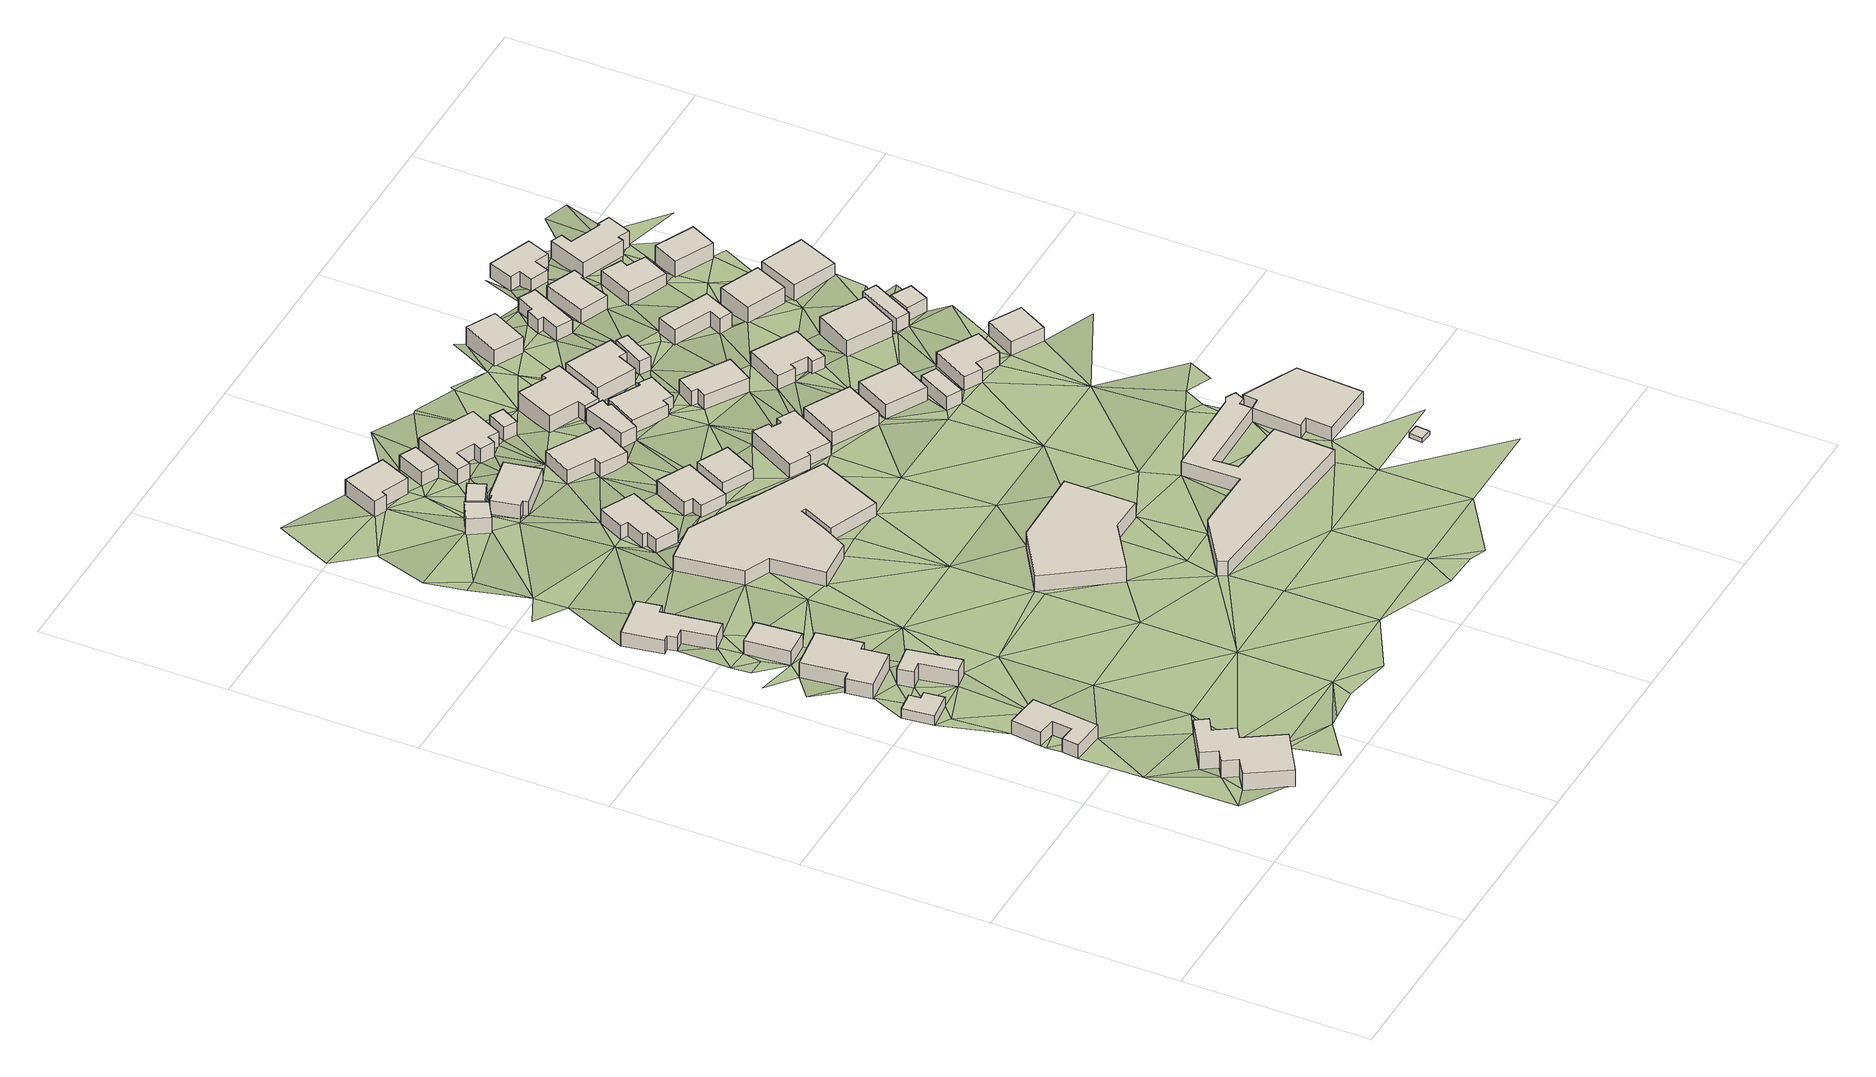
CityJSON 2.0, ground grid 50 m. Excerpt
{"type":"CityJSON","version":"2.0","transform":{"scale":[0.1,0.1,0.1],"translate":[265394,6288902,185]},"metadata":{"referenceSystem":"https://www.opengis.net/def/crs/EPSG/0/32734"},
"CityObjects":{
"building1":{"type":"Building","attributes":{"address":"3 Bishop Mark Street Mamre 7347 Cape Town","building":"house","building:levels":"1","building_height":4.1,"roof_height":195.61,"ground_height":191.51,"plus_code":"4FRWFFPF+HQM"},"geometry":[{"type":"Solid","lod":"1","boundaries":[[[[0,1,2,3]],[[1,4,5,2]],[[4,6,7,5]],[[6,8,9,7]],[[8,10,11,9]],[[10,12,13,11]],[[12,14,15,13]],[[14,16,17,15]],[[16,18,19,17]],[[18,20,21,19]],[[20,22,23,21]],[[22,0,3,23]],[[3,2,5,7,9,11,13,15,17,19,21,23]],[[22,20,18,16,14,12,10,8,6,4,1,0]]]]}]},
"building2":{"type":"Building","attributes":{"address":"1 Enon Street Mamre 7347 Cape Town","building":"house","building:levels":"1","building_height":4.1,"roof_height":194.57,"ground_height":190.47,"plus_code":"4FRWFFPF+PPQ"},"geometry":[{"type":"Solid","lod":"1","boundaries":[[[[24,25,26,27]],[[25,28,29,26]],[[28,30,31,29]],[[30,32,33,31]],[[32,34,35,33]],[[34,36,37,35]],[[36,38,39,37]],[[38,24,27,39]],[[27,26,29,31,33,35,37,39]],[[38,36,34,32,30,28,25,24]]]]}]},
"building3":{"type":"Building","attributes":{"address":"Mamre 7347 Cape Town","building":"cabin","building:levels":"1","building_height":2.8,"roof_height":193.29,"ground_height":190.49,"plus_code":"4FRWFFPF+VP3"},"geometry":[{"type":"Solid","lod":"1","boundaries":[[[[40,41,42,43]],[[41,44,45,42]],[[44,46,47,45]],[[46,48,49,47]],[[48,50,51,49]],[[50,40,43,51]],[[43,42,45,47,49,51]],[[50,48,46,44,41,40]]]]}]},
"building4":{"type":"Building","attributes":{"address":"69 Main Road Mamre 7347 Cape Town","building":"house","building:levels":"1","building_height":4.1,"roof_height":194.65,"ground_height":190.55,"plus_code":"4FRWFFPF+XP5"},"geometry":[{"type":"Solid","lod":"1","boundaries":[[[[52,53,54,55]],[[53,56,57,54]],[[56,58,59,57]],[[58,60,61,59]],[[60,62,63,61]],[[62,64,65,63]],[[64,66,67,65]],[[66,52,55,67]],[[55,54,57,59,61,63,65,67]],[[66,64,62,60,58,56,53,52]]]]}]},
"building5":{"type":"Building","attributes":{"address":"Mamre 7347 Cape Town","building":"house","building:levels":"1","building_height":4.1,"roof_height":195.3,"ground_height":191.2,"plus_code":"4FRWFFPF+VQ3"},"geometry":[{"type":"Solid","lod":"1","boundaries":[[[[68,69,70,71]],[[69,72,73,70]],[[72,74,75,73]],[[74,76,77,75]],[[76,78,79,77]],[[78,68,71,79]],[[71,70,73,75,77,79]],[[78,76,74,72,69,68]]]]}]},
"building6":{"type":"Building","attributes":{"address":"71 Main Road Mamre 7347 Cape Town","building":"house","building:levels":"1","building_height":4.1,"roof_height":194.28,"ground_height":190.18,"plus_code":"4FRWFFQF+2P5"},"geometry":[{"type":"Solid","lod":"1","boundaries":[[[[80,81,82,83]],[[81,84,85,82]],[[84,86,87,85]],[[86,80,83,87]],[[83,82,85,87]],[[86,84,81,80]]]]}]},
"building7":{"type":"Building","attributes":{"address":"73 Main Road Mamre 7347 Cape Town","building":"house","building:levels":"1","building_height":4.1,"roof_height":193.64,"ground_height":189.54,"plus_code":"4FRWFFQF+3PV"},"geometry":[{"type":"Solid","lod":"1","boundaries":[[[[88,89,90,91]],[[89,92,93,90]],[[92,94,95,93]],[[94,96,97,95]],[[96,98,99,97]],[[98,100,101,99]],[[100,102,103,101]],[[102,104,105,103]],[[104,106,107,105]],[[106,88,91,107]],[[91,90,93,95,97,99,101,103,105,107]],[[106,104,102,100,98,96,94,92,89,88]]]]}]},
"building8":{"type":"Building","attributes":{"address":"Lord Somerset Street Mamre 7347 Cape Town","building":"garage","building:levels":"1","building_height":4.1,"roof_height":191.54,"ground_height":187.44,"plus_code":"4FRWFFQF+8R7"},"geometry":[{"type":"Solid","lod":"1","boundaries":[[[[108,109,110,111]],[[109,112,113,110]],[[112,114,115,113]],[[114,108,111,115]],[[111,110,113,115]],[[114,112,109,108]]]]}]},
"building9":{"type":"Building","attributes":{"address":"44 Main Road Mamre 7347 Cape Town","building":"house","building:levels":"1","building_height":4.1,"roof_height":192.98,"ground_height":188.88,"plus_code":"4FRWFFQF+5VF"},"geometry":[{"type":"Solid","lod":"1","boundaries":[[[[116,117,118,119]],[[117,120,121,118]],[[120,122,123,121]],[[122,124,125,123]],[[124,126,127,125]],[[126,128,129,127]],[[128,130,131,129]],[[130,116,119,131]],[[119,118,121,123,125,127,129,131]],[[130,128,126,124,122,120,117,116]]]]}]},
"building10":{"type":"Building","attributes":{"address":"Main Road Mamre 7347 Cape Town","building":"retail","building:levels":"1","building_height":4.1,"roof_height":194.63,"ground_height":190.53,"plus_code":"4FRWFFQF+3W7"},"geometry":[{"type":"Solid","lod":"1","boundaries":[[[[132,133,134,135]],[[133,136,137,134]],[[136,138,139,137]],[[138,140,141,139]],[[140,142,143,141]],[[142,144,145,143]],[[144,146,147,145]],[[146,148,149,147]],[[148,150,151,149]],[[150,152,153,151]],[[152,154,155,153]],[[154,132,135,155]],[[135,134,137,139,141,143,145,147,149,151,153,155]],[[154,152,150,148,146,144,142,140,138,136,133,132]]]]}]},
"building11":{"type":"Building","attributes":{"address":"Main Road Mamre 7347 Cape Town","building":"retail","building:levels":"1","building_height":4.1,"roof_height":196.7,"ground_height":192.6,"plus_code":"4FRWFFPG+R27"},"geometry":[{"type":"Solid","lod":"1","boundaries":[[[[156,157,158,159]],[[157,160,161,158]],[[160,162,163,161]],[[162,164,165,163]],[[164,166,167,165]],[[166,156,159,167]],[[159,158,161,163,165,167]],[[166,164,162,160,157,156]]]]}]},
"building12":{"type":"Building","attributes":{"address":"Lord Somerset Street Mamre 7347 Cape Town","building":"yes","building:levels":"1","building_height":4.1,"roof_height":190.64,"ground_height":186.54,"plus_code":"4FRWFFQF+8RH"},"geometry":[{"type":"Solid","lod":"1","boundaries":[[[[168,169,170,171]],[[169,172,173,170]],[[172,174,175,173]],[[174,168,171,175]],[[171,170,173,175]],[[174,172,169,168]]]]}]},
"building13":{"type":"Building","attributes":{"address":"2 Adam Street Mamre 7347 Cape Town","building":"house","building:levels":"1","building_height":4.1,"roof_height":190.64,"ground_height":186.54,"plus_code":"4FRWFFQF+CR4"},"geometry":[{"type":"Solid","lod":"1","boundaries":[[[[176,177,178,179]],[[177,180,181,178]],[[180,182,183,181]],[[182,184,185,183]],[[184,186,187,185]],[[186,176,179,187]],[[179,178,181,183,185,187]],[[186,184,182,180,177,176]]]]}]},
"building14":{"type":"Building","attributes":{"address":"1 Lord Somerset Street Mamre 7347 Cape Town","building":"house","building:levels":"1","building_height":4.1,"roof_height":191.54,"ground_height":187.44,"plus_code":"4FRWFFQF+7VV"},"geometry":[{"type":"Solid","lod":"1","boundaries":[[[[188,189,190,191]],[[189,192,193,190]],[[192,194,195,193]],[[194,196,197,195]],[[196,198,199,197]],[[198,200,201,199]],[[200,202,203,201]],[[202,188,191,203]],[[191,190,193,195,197,199,201,203]],[[202,200,198,196,194,192,189,188]]]]}]},
"building15":{"type":"Building","attributes":{"address":"2 Lord Somerset Street Mamre 7347 Cape Town","building":"house","building:levels":"1","building_height":4.1,"roof_height":193.53,"ground_height":189.43,"plus_code":"4FRWFFQF+5W9"},"geometry":[{"type":"Solid","lod":"1","boundaries":[[[[204,205,206,207]],[[205,208,209,206]],[[208,210,211,209]],[[210,212,213,211]],[[212,214,215,213]],[[214,204,207,215]],[[207,206,209,211,213,215]],[[214,212,210,208,205,204]]]]}]},
"building16":{"type":"Building","attributes":{"building":"garage","building:levels":"1","building_height":4.1,"roof_height":190.64,"ground_height":186.54,"plus_code":"4FRWFFQF+9VM"},"geometry":[{"type":"Solid","lod":"1","boundaries":[[[[216,217,218,219]],[[217,220,221,218]],[[220,222,223,221]],[[222,216,219,223]],[[219,218,221,223]],[[222,220,217,216]]]]}]},
"building17":{"type":"Building","attributes":{"address":"4 Lord Somerset Street Mamre 7347 Cape Town","building":"house","building:levels":"1","building_height":4.1,"roof_height":193.53,"ground_height":189.43,"plus_code":"4FRWFFQF+4XW"},"geometry":[{"type":"Solid","lod":"1","boundaries":[[[[224,225,226,227]],[[225,228,229,226]],[[228,230,231,229]],[[230,224,227,231]],[[227,226,229,231]],[[230,228,225,224]]]]}]},
"building18":{"type":"Building","attributes":{"address":"3 Lord Somerset Street Mamre 7347 Cape Town","building":"house","building:levels":"1","building_height":4.1,"roof_height":192.19,"ground_height":188.09,"plus_code":"4FRWFFQF+7X2"},"geometry":[{"type":"Solid","lod":"1","boundaries":[[[[232,233,234,235]],[[233,236,237,234]],[[236,238,239,237]],[[238,240,241,239]],[[240,242,243,241]],[[242,232,235,243]],[[235,234,237,239,241,243]],[[242,240,238,236,233,232]]]]}]},
"building19":{"type":"Building","attributes":{"address":"4 Adam Street Mamre 7347 Cape Town","building":"house","building:levels":"1","building_height":4.1,"roof_height":190.98,"ground_height":186.88,"plus_code":"4FRWFFQF+9W7"},"geometry":[{"type":"Solid","lod":"1","boundaries":[[[[244,245,246,247]],[[245,248,249,246]],[[248,250,251,249]],[[250,252,253,251]],[[252,254,255,253]],[[254,256,257,255]],[[256,258,259,257]],[[258,260,261,259]],[[260,262,263,261]],[[262,244,247,263]],[[247,246,249,251,253,255,257,259,261,263]],[[262,260,258,256,254,252,250,248,245,244]]]]}]},
"building20":{"type":"Building","attributes":{"address":"Main Road Mamre 7347 Cape Town","building":"retail","building:levels":"1","building_height":4.1,"roof_height":197.22,"ground_height":193.12,"plus_code":"4FRWFFPG+P6J"},"geometry":[{"type":"Solid","lod":"1","boundaries":[[[[264,265,266,267]],[[265,268,269,266]],[[268,270,271,269]],[[270,272,273,271]],[[272,274,275,273]],[[274,276,277,275]],[[276,278,279,277]],[[278,280,281,279]],[[280,282,283,281]],[[282,284,285,283]],[[284,286,287,285]],[[286,288,289,287]],[[288,290,291,289]],[[290,292,293,291]],[[292,264,267,293]],[[267,266,269,271,273,275,277,279,281,283,285,287,289,291,293]],[[292,290,288,286,284,282,280,278,276,274,272,270,268,265,264]]]]}]},
"building21":{"type":"Building","attributes":{"address":"6 Lord Somerset Street Mamre 7347 Cape Town","building":"house","building:levels":"1","building_height":4.1,"roof_height":194.93,"ground_height":190.83,"plus_code":"4FRWFFQG+425"},"geometry":[{"type":"Solid","lod":"1","boundaries":[[[[294,295,296,297]],[[295,298,299,296]],[[298,300,301,299]],[[300,302,303,301]],[[302,304,305,303]],[[304,306,307,305]],[[306,308,309,307]],[[308,310,311,309]],[[310,312,313,311]],[[312,294,297,313]],[[297,296,299,301,303,305,307,309,311,313]],[[312,310,308,306,304,302,300,298,295,294]]]]}]},
"building22":{"type":"Building","attributes":{"address":"Adam Street Mamre 7347 Cape Town","building":"yes","building:levels":"1","building_height":4.1,"roof_height":190.98,"ground_height":186.88,"plus_code":"4FRWFFQF+8XV"},"geometry":[{"type":"Solid","lod":"1","boundaries":[[[[314,315,316,317]],[[315,318,319,316]],[[318,320,321,319]],[[320,314,317,321]],[[317,316,319,321]],[[320,318,315,314]]]]}]},
"building23":{"type":"Building","attributes":{"address":"Lord Somerset Street Mamre 7347 Cape Town","building":"yes","building:levels":"1","building_height":4.1,"roof_height":192.47,"ground_height":188.37,"plus_code":"4FRWFFQG+722"},"geometry":[{"type":"Solid","lod":"1","boundaries":[[[[322,323,324,325]],[[323,326,327,324]],[[326,328,329,327]],[[328,330,331,329]],[[330,332,333,331]],[[332,322,325,333]],[[325,324,327,329,331,333]],[[332,330,328,326,323,322]]]]}]},
"building24":{"type":"Building","attributes":{"address":"6 Adam Street Mamre 7347 Cape Town","building":"house","building:levels":"1","building_height":4.1,"roof_height":192.47,"ground_height":188.37,"plus_code":"4FRWFFQG+827"},"geometry":[{"type":"Solid","lod":"1","boundaries":[[[[334,335,336,337]],[[335,338,339,336]],[[338,340,341,339]],[[340,342,343,341]],[[342,344,345,343]],[[344,346,347,345]],[[346,348,349,347]],[[348,350,351,349]],[[350,352,353,351]],[[352,334,337,353]],[[337,336,339,341,343,345,347,349,351,353]],[[352,350,348,346,344,342,340,338,335,334]]]]}]},
"building25":{"type":"Building","attributes":{"address":"5 Lord Somerset Street Mamre 7347 Cape Town","building":"house","building:levels":"1","building_height":4.1,"roof_height":192.47,"ground_height":188.37,"plus_code":"4FRWFFQG+62X"},"geometry":[{"type":"Solid","lod":"1","boundaries":[[[[354,355,356,357]],[[355,358,359,356]],[[358,360,361,359]],[[360,362,363,361]],[[362,364,365,363]],[[364,366,367,365]],[[366,368,369,367]],[[368,354,357,369]],[[357,356,359,361,363,365,367,369]],[[368,366,364,362,360,358,355,354]]]]}]},
"building26":{"type":"Building","attributes":{"address":"8 Lord Somerset Street Mamre 7347 Cape Town","building":"house","building:levels":"1","building_height":4.1,"roof_height":194.67,"ground_height":190.57,"plus_code":"4FRWFFQG+34J"},"geometry":[{"type":"Solid","lod":"1","boundaries":[[[[370,371,372,373]],[[371,374,375,372]],[[374,376,377,375]],[[376,370,373,377]],[[373,372,375,377]],[[376,374,371,370]]]]}]},
"building27":{"type":"Building","attributes":{"address":"7 Lord Somerset Street Mamre 7347 Cape Town","building":"house","building:levels":"1","building_height":4.1,"roof_height":193.81,"ground_height":189.71,"plus_code":"4FRWFFQG+642"},"geometry":[{"type":"Solid","lod":"1","boundaries":[[[[378,379,380,381]],[[379,382,383,380]],[[382,384,385,383]],[[384,386,387,385]],[[386,388,389,387]],[[388,378,381,389]],[[381,380,383,385,387,389]],[[388,386,384,382,379,378]]]]}]},
"building28":{"type":"Building","attributes":{"building":"roof","building:levels":"1","building:use":"retail","building_height":4.1,"roof_height":197.4,"ground_height":193.3,"bottom_roof_height":196.1,"plus_code":"4FRWFFPG+J86"},"geometry":[{"type":"Solid","lod":"1","boundaries":[[[[390,391,392,393]],[[391,394,395,392]],[[394,396,397,395]],[[396,390,393,397]],[[393,392,395,397]],[[396,394,391,390]]]]}]},
"building29":{"type":"Building","attributes":{"address":"8 Adam Street Mamre 7347 Cape Town","building":"house","building:levels":"1","building_height":4.1,"roof_height":192.47,"ground_height":188.37,"plus_code":"4FRWFFQG+73W"},"geometry":[{"type":"Solid","lod":"1","boundaries":[[[[398,399,400,401]],[[399,402,403,400]],[[402,404,405,403]],[[404,406,407,405]],[[406,408,409,407]],[[408,398,401,409]],[[401,400,403,405,407,409]],[[408,406,404,402,399,398]]]]}]},
"building30":{"type":"Building","attributes":{"address":"10 Lord Somerset Street Mamre 7347 Cape Town","building":"house","building:levels":"1","building_height":4.1,"roof_height":194.67,"ground_height":190.57,"plus_code":"4FRWFFQG+353"},"geometry":[{"type":"Solid","lod":"1","boundaries":[[[[410,411,412,413]],[[411,414,415,412]],[[414,416,417,415]],[[416,410,413,417]],[[413,412,415,417]],[[416,414,411,410]]]]}]},
"building31":{"type":"Building","attributes":{"building":"garage","building:levels":"1","building_height":4.1,"roof_height":195.35,"ground_height":191.25,"plus_code":"4FRWFFQG+258"},"geometry":[{"type":"Solid","lod":"1","boundaries":[[[[418,419,420,421]],[[419,422,423,420]],[[422,424,425,423]],[[424,418,421,425]],[[421,420,423,425]],[[424,422,419,418]]]]}]},
"building32":{"type":"Building","attributes":{"building":"garage","building:levels":"1","building_height":4.1,"roof_height":192.27,"ground_height":188.17,"plus_code":"4FRWFFQG+74M"},"geometry":[{"type":"Solid","lod":"1","boundaries":[[[[426,427,428,429]],[[427,430,431,428]],[[430,432,433,431]],[[432,426,429,433]],[[429,428,431,433]],[[432,430,427,426]]]]}]},
"building33":{"type":"Building","attributes":{"address":"OK MiniMark Mamre 32 Main Road Mamre 7347 Cape Town","building":"retail","building:levels":"1","operator":"OK","building_height":4.1,"roof_height":197.22,"ground_height":193.12,"plus_code":"4FRWFFPG+P8J"},"geometry":[{"type":"Solid","lod":"1","boundaries":[[[[434,435,436,437]],[[435,438,439,436]],[[438,440,273,439]],[[440,441,442,273]],[[441,443,444,442]],[[443,445,446,444]],[[445,447,448,446]],[[447,434,437,448]],[[437,436,439,273,442,444,446,448]],[[447,445,443,441,440,438,435,434]]]]}]},
"building34":{"type":"Building","attributes":{"address":"1 Adam Street Mamre 7347 Cape Town","building":"house","building:levels":"1","building_height":4.1,"roof_height":191.21,"ground_height":187.11,"plus_code":"4FRWFFQG+C35"},"geometry":[{"type":"Solid","lod":"1","boundaries":[[[[449,450,451,452]],[[450,453,454,451]],[[453,455,456,454]],[[455,449,452,456]],[[452,451,454,456]],[[455,453,450,449]]]]}]},
"building35":{"type":"Building","attributes":{"address":"9 Lord Somerset Street Mamre 7347 Cape Town","building":"house","building:levels":"1","building_height":4.1,"roof_height":193.56,"ground_height":189.46,"plus_code":"4FRWFFQG+553"},"geometry":[{"type":"Solid","lod":"1","boundaries":[[[[457,458,459,460]],[[458,461,462,459]],[[461,463,464,462]],[[463,465,466,464]],[[465,467,468,466]],[[467,469,470,468]],[[469,471,472,470]],[[471,457,460,472]],[[460,459,462,464,466,468,470,472]],[[471,469,467,465,463,461,458,457]]]]}]},
"building36":{"type":"Building","attributes":{"address":"12 Lord Somerset Street Mamre 7347 Cape Town","building":"house","building:levels":"1","building_height":4.1,"roof_height":195.17,"ground_height":191.07,"plus_code":"4FRWFFQG+269"},"geometry":[{"type":"Solid","lod":"1","boundaries":[[[[473,474,475,476]],[[474,477,478,475]],[[477,479,480,478]],[[479,481,482,480]],[[481,483,484,482]],[[483,473,476,484]],[[476,475,478,480,482,484]],[[483,481,479,477,474,473]]]]}]},
"building37":{"type":"Building","attributes":{"address":"Adam Street Mamre 7347 Cape Town","building":"house","building:levels":"1","building_height":4.1,"roof_height":191.01,"ground_height":186.91,"plus_code":"4FRWFFQG+94H"},"geometry":[{"type":"Solid","lod":"1","boundaries":[[[[485,486,487,488]],[[486,489,490,487]],[[489,491,492,490]],[[491,493,494,492]],[[493,495,496,494]],[[495,497,498,496]],[[497,499,500,498]],[[499,485,488,500]],[[488,487,490,492,494,496,498,500]],[[499,497,495,493,491,489,486,485]]]]}]},
"building38":{"type":"Building","attributes":{"address":"10 Adam Street Mamre 7347 Cape Town","building":"house","building:levels":"1","building_height":4.1,"roof_height":192.27,"ground_height":188.17,"plus_code":"4FRWFFQG+762"},"geometry":[{"type":"Solid","lod":"1","boundaries":[[[[501,502,503,504]],[[502,505,506,503]],[[505,507,508,506]],[[507,509,510,508]],[[509,511,512,510]],[[511,501,504,512]],[[504,503,506,508,510,512]],[[511,509,507,505,502,501]]]]}]},
"building39":{"type":"Building","attributes":{"address":"11 Lord Somerset Street Mamre 7347 Cape Town","building":"house","building:levels":"1","building_height":4.1,"roof_height":194.35,"ground_height":190.25,"plus_code":"4FRWFFQG+46H"},"geometry":[{"type":"Solid","lod":"1","boundaries":[[[[513,514,515,516]],[[514,517,518,515]],[[517,519,520,518]],[[519,513,516,520]],[[516,515,518,520]],[[519,517,514,513]]]]}]},
"building40":{"type":"Building","attributes":{"address":"14 Lord Somerset Street Mamre 7347 Cape Town","building":"house","building:levels":"1","building_height":4.1,"roof_height":195.17,"ground_height":191.07,"plus_code":"4FRWFFPG+X8R"},"geometry":[{"type":"Solid","lod":"1","boundaries":[[[[521,522,523,524]],[[522,525,526,523]],[[525,527,528,526]],[[527,521,524,528]],[[524,523,526,528]],[[527,525,522,521]]]]}]},
"building41":{"type":"Building","attributes":{"address":"3 Adam Street Mamre 7347 Cape Town","building":"house","building:levels":"1","building_height":4.1,"roof_height":191.01,"ground_height":186.91,"plus_code":"4FRWFFQG+954"},"geometry":[{"type":"Solid","lod":"1","boundaries":[[[[529,530,531,532]],[[530,533,534,531]],[[533,535,536,534]],[[535,537,538,536]],[[537,539,540,538]],[[539,529,532,540]],[[532,531,534,536,538,540]],[[539,537,535,533,530,529]]]]}]},
"building42":{"type":"Building","attributes":{"building":"garage","building:levels":"1","building_height":4.1,"roof_height":194.35,"ground_height":190.25,"plus_code":"4FRWFFQG+474"},"geometry":[{"type":"Solid","lod":"1","boundaries":[[[[541,542,543,544]],[[542,545,546,543]],[[545,547,548,546]],[[547,541,544,548]],[[544,543,546,548]],[[547,545,542,541]]]]}]},
"building43":{"type":"Building","attributes":{"address":"12 Adam Street Mamre 7347 Cape Town","building":"house","building:levels":"1","building_height":4.1,"roof_height":193.21,"ground_height":189.11,"plus_code":"4FRWFFQG+67C"},"geometry":[{"type":"Solid","lod":"1","boundaries":[[[[549,550,551,552]],[[550,553,554,551]],[[553,555,556,554]],[[555,549,552,556]],[[552,551,554,556]],[[555,553,550,549]]]]}]},
"building44":{"type":"Building","attributes":{"building":"garage","building:levels":"1","building_height":4.1,"roof_height":194.35,"ground_height":190.25,"plus_code":"4FRWFFQG+38R"},"geometry":[{"type":"Solid","lod":"1","boundaries":[[[[557,558,559,560]],[[558,561,562,559]],[[561,563,564,562]],[[563,557,560,564]],[[560,559,562,564]],[[563,561,558,557]]]]}]},
"building45":{"type":"Building","attributes":{"address":"5 Adam Street Mamre 7347 Cape Town","building":"house","building:levels":"1","building_height":4.1,"roof_height":190.7,"ground_height":186.6,"plus_code":"4FRWFFQG+86H"},"geometry":[{"type":"Solid","lod":"1","boundaries":[[[[565,566,567,568]],[[566,569,570,567]],[[569,571,572,570]],[[571,573,574,572]],[[573,575,576,574]],[[575,565,568,576]],[[568,567,570,572,574,576]],[[575,573,571,569,566,565]]]]}]},
"building46":{"type":"Building","attributes":{"address":"5 Jonas Street Mamre 7347 Cape Town","building":"house","building:levels":"1","building_height":4.1,"roof_height":189.78,"ground_height":185.68,"plus_code":"4FRWFFQG+C67"},"geometry":[{"type":"Solid","lod":"1","boundaries":[[[[577,578,579,580]],[[578,581,582,579]],[[581,583,584,582]],[[583,585,586,584]],[[585,587,588,586]],[[587,589,590,588]],[[589,591,592,590]],[[591,577,580,592]],[[580,579,582,584,586,588,590,592]],[[591,589,587,585,583,581,578,577]]]]}]},
"building47":{"type":"Building","attributes":{"address":"14 Adam Street Mamre 7347 Cape Town","building":"house","building:levels":"1","building_height":4.1,"roof_height":193.21,"ground_height":189.11,"plus_code":"4FRWFFQG+683"},"geometry":[{"type":"Solid","lod":"1","boundaries":[[[[593,594,595,596]],[[594,597,598,595]],[[597,599,600,598]],[[599,593,596,600]],[[596,595,598,600]],[[599,597,594,593]]]]}]},
"building48":{"type":"Building","attributes":{"address":"7 Adam Street Mamre 7347 Cape Town","building":"house","building:levels":"1","building_height":4.1,"roof_height":191.89,"ground_height":187.79,"plus_code":"4FRWFFQG+875"},"geometry":[{"type":"Solid","lod":"1","boundaries":[[[[601,602,603,604]],[[602,605,606,603]],[[605,607,608,606]],[[607,601,604,608]],[[604,603,606,608]],[[607,605,602,601]]]]}]},
"building49":{"type":"Building","attributes":{"address":"6 Jonas Street Mamre 7347 Cape Town","building":"yes","building:levels":"1","building_height":4.1,"roof_height":190.7,"ground_height":186.6,"plus_code":"4FRWFFQG+97M"},"geometry":[{"type":"Solid","lod":"1","boundaries":[[[[609,610,611,612]],[[610,613,614,611]],[[613,615,616,614]],[[615,617,618,616]],[[617,619,620,618]],[[619,621,622,620]],[[621,623,624,622]],[[623,625,626,624]],[[625,627,628,626]],[[627,609,612,628]],[[612,611,614,616,618,620,622,624,626,628]],[[627,625,623,621,619,617,615,613,610,609]]]]}]},
"terrain1":{"type":"TINRelief","geometry":[{"type":"CompositeSurface","lod":"1","boundaries":[[[629,630,631]],[[632,629,631]],[[629,632,633]],[[634,632,631]],[[632,14,633]],[[635,14,632]],[[36,34,633]],[[636,633,14]],[[32,30,637]],[[637,28,25]],[[28,637,30]],[[633,636,36]],[[638,40,24]],[[639,640,641]],[[40,638,41]],[[641,640,642]],[[24,38,638]],[[642,643,644]],[[645,50,48]],[[636,646,36]],[[44,48,46]],[[639,647,648]],[[643,642,646]],[[639,648,640]],[[636,643,646]],[[649,650,651]],[[78,41,638]],[[638,38,78]],[[48,652,645]],[[44,653,48]],[[650,62,651]],[[36,654,38]],[[44,41,78]],[[652,48,653]],[[654,36,646]],[[78,653,44]],[[62,80,655]],[[640,656,642]],[[645,652,657]],[[658,78,38]],[[659,660,661]],[[653,78,662]],[[80,661,660]],[[648,656,640]],[[659,661,86]],[[659,663,102]],[[664,646,642]],[[86,661,80]],[[659,86,663]],[[657,652,665]],[[62,60,80]],[[658,38,666]],[[666,38,654]],[[667,656,648]],[[104,102,663]],[[668,657,669]],[[657,665,669]],[[86,670,663]],[[60,81,80]],[[646,664,654]],[[656,664,642]],[[667,671,656]],[[86,84,670]],[[658,672,665]],[[669,665,672]],[[666,672,658]],[[673,96,94]],[[672,60,669]],[[670,92,89]],[[674,81,60]],[[654,675,666]],[[676,677,673]],[[678,656,671]],[[84,81,674]],[[84,136,670]],[[664,675,654]],[[60,672,674]],[[92,670,136]],[[676,679,680]],[[94,92,133]],[[681,680,679]],[[672,666,160]],[[136,84,674]],[[682,673,94]],[[664,656,683]],[[683,656,678]],[[682,676,673]],[[675,684,666]],[[133,92,136]],[[674,672,685]],[[160,666,684]],[[686,679,676]],[[681,679,687]],[[94,133,682]],[[136,674,138]],[[674,685,138]],[[685,672,688]],[[689,681,687]],[[675,664,290]],[[688,672,160]],[[690,691,689]],[[683,692,664]],[[693,676,682]],[[675,694,684]],[[686,687,679]],[[676,693,686]],[[691,690,695]],[[128,682,133]],[[692,292,664]],[[694,160,684]],[[133,132,128]],[[290,664,292]],[[688,696,685]],[[290,694,675]],[[128,124,682]],[[687,697,689]],[[124,128,126]],[[682,124,120]],[[690,689,697]],[[128,132,130]],[[124,122,120]],[[688,160,698]],[[682,120,117]],[[688,699,696]],[[682,117,693]],[[690,180,695]],[[112,697,687]],[[696,700,701]],[[702,686,693]],[[130,132,703]],[[699,700,696]],[[694,290,704]],[[692,683,705]],[[693,200,702]],[[693,117,188]],[[200,693,188]],[[706,112,702]],[[702,200,198]],[[168,112,706]],[[702,198,706]],[[188,202,200]],[[701,700,707]],[[198,196,706]],[[708,697,112]],[[208,130,703]],[[688,709,699]],[[112,168,708]],[[710,694,704]],[[706,196,194]],[[711,705,683]],[[130,208,712]],[[713,697,714]],[[132,715,703]],[[707,716,701]],[[699,709,700]],[[717,706,194]],[[714,697,708]],[[174,708,168]],[[718,688,698]],[[117,233,188]],[[719,292,692]],[[703,210,208]],[[704,290,288]],[[688,718,709]],[[714,708,216]],[[205,712,208]],[[174,252,708]],[[117,712,238]],[[194,720,717]],[[715,132,721]],[[217,216,708]],[[719,692,705]],[[174,717,254]],[[233,722,188]],[[217,708,252]],[[704,723,710]],[[117,238,233]],[[714,216,222]],[[252,174,254]],[[705,711,724]],[[222,177,714]],[[723,704,288]],[[238,712,205]],[[254,717,720]],[[715,725,204]],[[715,726,725]],[[698,727,718]],[[238,205,728]],[[724,729,705]],[[217,252,730]],[[205,204,728]],[[722,233,232]],[[731,254,720]],[[722,232,720]],[[233,238,236]],[[726,715,306]],[[732,254,731]],[[718,733,709]],[[725,225,204]],[[730,220,217]],[[306,715,721]],[[730,222,220]],[[222,734,177]],[[735,238,728]],[[735,728,204]],[[736,731,720]],[[709,733,721]],[[736,720,232]],[[731,737,732]],[[719,738,292]],[[222,730,734]],[[723,288,284]],[[729,739,705]],[[739,719,705]],[[721,308,306]],[[736,232,740]],[[741,742,288]],[[204,225,743]],[[306,304,726]],[[735,204,743]],[[736,740,744]],[[284,288,742]],[[745,727,723]],[[314,740,232]],[[721,733,312]],[[746,726,304]],[[721,312,308]],[[314,232,315]],[[718,727,747]],[[308,312,310]],[[735,322,242]],[[747,733,718]],[[242,748,232]],[[322,735,743]],[[315,232,748]],[[734,730,749]],[[746,750,225]],[[284,745,723]],[[740,314,320]],[[730,751,749]],[[750,743,225]],[[284,742,741]],[[751,740,320]],[[242,322,752]],[[746,304,750]],[[727,745,747]],[[753,719,739]],[[733,370,312]],[[752,748,242]],[[751,320,318]],[[315,748,352]],[[302,300,298]],[[368,754,743]],[[302,750,304]],[[755,749,751]],[[756,294,312]],[[318,315,352]],[[748,752,757]],[[719,753,738]],[[758,368,743]],[[751,318,352]],[[302,298,295]],[[757,759,748]],[[312,370,756]],[[750,302,295]],[[743,750,758]],[[733,747,760]],[[754,368,366]],[[757,752,761]],[[755,751,762]],[[760,370,733]],[[763,761,752]],[[756,764,294]],[[765,754,763]],[[751,352,762]],[[766,767,768]],[[366,763,754]],[[366,761,763]],[[769,758,750]],[[770,745,284]],[[771,761,772]],[[761,366,773]],[[774,775,758]],[[750,295,378]],[[772,761,773]],[[776,758,769]],[[774,758,776]],[[378,295,294]],[[777,773,366]],[[348,352,350]],[[777,366,364]],[[750,378,769]],[[776,769,778]],[[779,762,352]],[[294,764,465]],[[410,370,760]],[[774,776,780]],[[753,739,781]],[[346,772,773]],[[747,745,782]],[[738,753,445]],[[352,348,783]],[[364,362,777]],[[766,440,767]],[[410,371,370]],[[760,747,418]],[[784,773,777]],[[762,779,785]],[[786,766,738]],[[780,360,774]],[[410,760,424]],[[783,779,352]],[[738,441,786]],[[362,784,777]],[[294,465,378]],[[441,738,445]],[[399,346,773]],[[284,787,770]],[[348,346,783]],[[362,360,784]],[[788,410,424]],[[467,764,371]],[[410,416,371]],[[760,418,424]],[[764,467,465]],[[745,770,782]],[[766,786,440]],[[346,399,783]],[[481,418,747]],[[430,360,780]],[[441,440,786]],[[443,441,445]],[[360,789,784]],[[371,416,790]],[[779,783,791]],[[445,753,792]],[[424,422,788]],[[371,790,467]],[[430,789,360]],[[789,793,784]],[[379,430,780]],[[783,399,794]],[[747,782,481]],[[465,463,378]],[[794,791,783]],[[789,795,793]],[[414,790,416]],[[796,779,791]],[[797,440,798]],[[379,378,463]],[[467,790,799]],[[800,419,418]],[[422,414,788]],[[438,798,440]],[[770,787,801]],[[418,481,800]],[[802,787,803]],[[789,426,795]],[[787,802,801]],[[779,796,804]],[[469,467,471]],[[805,799,790]],[[806,798,438]],[[807,802,803]],[[399,499,794]],[[799,471,467]],[[414,422,419]],[[807,798,806]],[[808,499,399]],[[809,770,801]],[[808,795,426]],[[430,379,810]],[[790,414,811]],[[782,770,809]],[[805,790,811]],[[477,419,800]],[[432,808,426]],[[414,419,477]],[[432,430,812]],[[813,807,806]],[[814,379,463]],[[812,430,810]],[[473,481,782]],[[473,483,481]],[[794,499,495]],[[808,432,485]],[[499,808,485]],[[810,379,814]],[[794,495,493]],[[794,493,453]],[[453,815,796]],[[805,811,461]],[[782,809,816]],[[499,497,495]],[[817,432,812]],[[473,782,525]],[[414,477,818]],[[811,414,819]],[[432,529,485]],[[809,820,816]],[[812,810,817]],[[815,453,821]],[[822,463,461]],[[473,525,823]],[[814,463,822]],[[473,823,474]],[[489,821,453]],[[461,811,519]],[[453,493,489]],[[782,527,525]],[[432,817,530]],[[819,414,818]],[[529,432,530]],[[824,810,814]],[[525,474,823]],[[485,529,825]],[[489,493,491]],[[477,474,541]],[[485,825,486]],[[826,821,489]],[[477,541,818]],[[474,525,522]],[[827,814,822]],[[825,529,539]],[[828,461,519]],[[782,829,527]],[[826,489,486]],[[818,547,819]],[[461,828,822]],[[530,817,830]],[[486,825,539]],[[817,511,830]],[[547,818,541]],[[550,827,822]],[[831,819,547]],[[486,832,826]],[[522,833,474]],[[550,511,827]],[[486,539,832]],[[833,541,474]],[[826,832,834]],[[519,545,828]],[[831,545,519]],[[822,828,835]],[[836,826,834]],[[563,561,541]],[[831,547,545]],[[557,563,541]],[[565,530,830]],[[530,535,533]],[[539,837,832]],[[535,530,565]],[[834,832,838]],[[511,839,830]],[[541,833,557]],[[837,539,537]],[[542,541,561]],[[840,511,550]],[[841,835,828]],[[842,537,535]],[[511,840,839]],[[565,842,535]],[[842,837,537]],[[841,549,835]],[[550,549,840]],[[828,545,843]],[[828,843,841]],[[542,844,545]],[[561,845,542]],[[845,561,846]],[[837,847,848]],[[837,842,847]],[[842,565,575]],[[849,839,840]],[[841,594,549]],[[843,545,844]],[[571,839,849]],[[549,594,840]],[[573,571,575]],[[627,847,842]],[[850,842,575]],[[851,849,840]],[[849,607,571]],[[840,594,851]],[[850,575,571]],[[847,627,591]],[[850,571,607]],[[627,852,591]],[[853,851,594]],[[854,850,607]],[[852,855,856]],[[854,857,850]],[[854,607,858]],[[856,855,859]],[[852,856,860]],[[861,854,862]],[[863,856,861]],[[863,860,856]]]}]}
},
"vertices":[
[224,54,55],[338,127,55],[338,127,106],[224,54,106],[275,227,55],[275,227,106],[306,247,55],[306,247,106],[272,299,55],[272,299,106],[308,321,55],[308,321,106],[287,353,55],[287,353,106],[183,286,55],[183,286,106],[209,246,55],[209,246,106],[177,226,55],[177,226,106],[200,190,55],[200,190,106],[156,159,55],[156,159,106],
[108,742,55],[98,660,55],[98,660,96],[108,742,96],[147,654,55],[147,654,96],[142,601,55],[142,601,96],[99,605,55],[99,605,96],[94,560,55],[94,560,96],[183,552,55],[183,552,96],[202,731,55],[202,731,96],
[58,919,55],[133,928,55],[133,928,83],[58,919,83],[127,982,55],[127,982,83],[106,979,55],[106,979,83],[103,1009,55],[103,1009,83],[48,1002,55],[48,1002,83],
[86,1094,52],[204,1110,52],[204,1110,97],[86,1094,97],[195,1179,52],[195,1179,97],[218,1182,52],[218,1182,97],[202,1303,52],[202,1303,97],[83,1287,52],[83,1287,97],[98,1167,52],[98,1167,97],[77,1164,52],[77,1164,97],
[257,941,55],[233,1080,55],[233,1080,103],[257,941,103],[156,1067,55],[156,1067,103],[163,1025,55],[163,1025,103],[196,1030,55],[196,1030,103],[213,934,55],[213,934,103],
[116,1324,52],[189,1330,52],[189,1330,93],[116,1324,93],[178,1450,52],[178,1450,93],[105,1444,52],[105,1444,93],
[148,1519,45],[123,1673,45],[123,1673,86],[148,1519,86],[146,1677,45],[146,1677,86],[135,1741,45],[135,1741,86],[13,1721,45],[13,1721,86],[31,1615,45],[31,1615,86],[48,1618,45],[48,1618,86],[53,1593,45],[53,1593,86],[83,1598,45],[83,1598,86],[98,1511,45],[98,1511,86],
[292,2197,15],[341,2228,15],[341,2228,65],[292,2197,65],[317,2281,15],[317,2281,65],[259,2249,15],[259,2249,65],
[504,1927,39],[415,1971,39],[415,1971,80],[504,1927,80],[380,1901,39],[380,1901,80],[399,1892,39],[399,1892,80],[374,1840,39],[374,1840,80],[386,1834,39],[386,1834,80],[371,1803,39],[371,1803,80],[429,1775,39],[429,1775,80],
[424,1746,53],[314,1731,53],[314,1731,96],[424,1746,96],[339,1554,53],[339,1554,96],[406,1524,53],[406,1524,96],[418,1379,53],[418,1379,96],[528,1388,53],[528,1388,96],[564,1455,53],[564,1455,96],[600,1534,53],[600,1534,96],[611,1529,53],[611,1529,96],[571,1444,53],[571,1444,96],[704,1390,53],[704,1390,96],[784,1567,53],[784,1567,96],
[951,1017,71],[737,1012,71],[737,1012,117],[951,1017,117],[598,922,71],[598,922,117],[724,743,71],[724,743,117],[854,831,71],[854,831,117],[951,830,71],[951,830,117],
[332,2285,15],[350,2242,15],[350,2242,56],[332,2285,56],[410,2268,15],[410,2268,56],[392,2311,15],[392,2311,56],
[348,2444,9],[385,2528,9],[385,2528,56],[348,2444,56],[279,2574,9],[279,2574,56],[235,2475,9],[235,2475,56],[268,2461,9],[268,2461,56],[275,2476,9],[275,2476,56],
[382,2144,24],[510,2169,24],[510,2169,65],[382,2144,65],[492,2264,24],[492,2264,65],[365,2239,24],[365,2239,65],[366,2233,24],[366,2233,65],[347,2229,24],[347,2229,65],[362,2155,24],[362,2155,65],[379,2158,24],[379,2158,65],
[654,1855,44],[567,1898,44],[567,1898,85],[654,1855,85],[520,1803,44],[520,1803,85],[542,1792,44],[542,1792,85],[528,1762,44],[528,1762,85],[592,1730,44],[592,1730,85],
[381,2424,15],[426,2403,15],[426,2403,56],[381,2424,56],[462,2479,15],[462,2479,56],[417,2500,15],[417,2500,56],
[752,1803,44],[671,1843,44],[671,1843,85],[752,1803,85],[626,1754,44],[626,1754,85],[707,1714,44],[707,1714,85],
[566,2189,31],[522,2111,31],[522,2111,72],[566,2189,72],[591,2073,31],[591,2073,72],[579,2052,31],[579,2052,72],[646,2015,31],[646,2015,72],[701,2114,31],[701,2114,72],
[566,2340,15],[595,2327,15],[595,2327,60],[566,2340,60],[638,2415,15],[638,2415,60],[491,2486,15],[491,2486,60],[425,2351,15],[425,2351,60],[457,2335,15],[457,2335,60],[480,2381,15],[480,2381,60],[528,2358,15],[528,2358,60],[518,2338,15],[518,2338,60],[556,2320,15],[556,2320,60],
[1332,494,79],[1340,657,79],[1340,657,122],[1332,494,122],[1175,669,79],[1175,669,122],[1171,735,79],[1171,735,122],[1388,738,79],[1388,738,122],[1390,772,79],[1390,772,122],[1410,771,79],[1410,771,122],[1423,799,79],[1423,799,122],[1397,812,79],[1397,812,122],[1383,805,79],[1383,805,122],[1133,800,79],[1133,800,122],[1135,645,79],[1135,645,122],[963,646,79],[963,646,122],[831,557,79],[831,557,122],[843,534,79],[843,534,122],
[931,1715,58],[885,1740,58],[885,1740,99],[931,1715,99],[875,1723,58],[875,1723,99],[852,1736,58],[852,1736,99],[858,1747,58],[858,1747,99],[816,1770,58],[816,1770,99],[742,1635,58],[742,1635,99],[795,1607,58],[795,1607,99],[802,1618,58],[802,1618,99],[861,1586,58],[861,1586,99],
[615,2324,19],[649,2306,19],[649,2306,60],[615,2324,60],[676,2355,19],[676,2355,60],[642,2374,19],[642,2374,60],
[699,2056,31],[739,2037,31],[739,2037,75],[699,2056,75],[789,2126,31],[789,2126,75],[781,2131,31],[781,2131,75],[794,2151,31],[794,2151,75],[747,2172,31],[747,2172,75],
[684,2237,21],[764,2201,21],[764,2201,75],[684,2237,75],[755,2180,21],[755,2180,75],[794,2162,21],[794,2162,75],[806,2188,21],[806,2188,75],[812,2185,21],[812,2185,75],[865,2300,21],[865,2300,75],[816,2322,21],[816,2322,75],[810,2308,21],[810,2308,75],[733,2343,21],[733,2343,75],
[846,2005,34],[855,2022,34],[855,2022,75],[846,2005,75],[880,2008,34],[880,2008,75],[923,2086,34],[923,2086,75],[889,2105,34],[889,2105,75],[884,2097,34],[884,2097,75],[803,2141,34],[803,2141,75],[755,2055,34],[755,2055,75],
[1016,1536,56],[1071,1639,56],[1071,1639,97],[1016,1536,97],[952,1702,56],[952,1702,97],[897,1599,56],[897,1599,97],
[1006,1871,45],[1050,1942,45],[1050,1942,88],[1006,1871,88],[928,2017,45],[928,2017,88],[899,1971,45],[899,1971,88],[915,1961,45],[915,1961,88],[900,1937,45],[900,1937,88],
[1463,363,111],[1459,327,111],[1459,327,124],[1463,363,124],[1492,324,111],[1492,324,124],[1495,360,111],[1495,360,124],
[1005,2234,21],[880,2291,21],[880,2291,75],[1005,2234,75],[830,2182,21],[830,2182,75],[934,2135,21],[934,2135,75],[958,2188,21],[958,2188,75],[979,2179,21],[979,2179,75],
[1045,1532,56],[1150,1475,56],[1150,1475,97],[1045,1532,97],[1202,1571,56],[1202,1571,97],[1097,1628,56],[1097,1628,97],
[1169,1393,62],[1216,1483,62],[1216,1483,103],[1169,1393,103],[1176,1503,62],[1176,1503,103],[1129,1413,62],[1129,1413,103],
[1013,2224,32],[965,2140,32],[965,2140,73],[1013,2224,73],[994,2123,32],[994,2123,73],[1042,2208,32],[1042,2208,73],
[1570,711,81],[1423,780,81],[1423,780,122],[1570,711,122],[1421,741,81],[1421,741,122],[1388,738,81],[1379,607,81],[1379,607,122],[1409,608,81],[1409,608,122],[1404,537,81],[1404,537,122],[1559,531,81],[1559,531,122],
[864,2470,7],[940,2431,7],[940,2431,62],[864,2470,62],[991,2530,7],[991,2530,62],[915,2569,7],[915,2569,62],
[1129,1766,45],[1161,1749,45],[1161,1749,86],[1129,1766,86],[1216,1849,45],[1216,1849,86],[1099,1913,45],[1099,1913,86],[1045,1815,45],[1045,1815,86],[1089,1791,45],[1089,1791,86],[1097,1806,45],[1097,1806,86],[1139,1783,45],[1139,1783,86],
[1338,1377,61],[1379,1452,61],[1379,1452,102],[1338,1377,102],[1272,1510,61],[1272,1510,102],[1217,1410,61],[1217,1410,102],[1263,1385,61],[1263,1385,102],[1277,1410,61],[1277,1410,102],
[1052,2357,19],[1115,2486,19],[1115,2486,60],[1052,2357,60],[1070,2508,19],[1070,2508,60],[1047,2460,19],[1047,2460,60],[1034,2466,19],[1034,2466,60],[1016,2429,19],[1016,2429,60],[1030,2423,19],[1030,2423,60],[1008,2379,19],[1008,2379,60],
[1133,2170,28],[1108,2117,28],[1108,2117,73],[1133,2170,73],[1207,2072,28],[1207,2072,73],[1192,2040,28],[1192,2040,73],[1226,2025,28],[1226,2025,73],[1265,2109,28],[1265,2109,73],
[1227,1723,41],[1342,1661,41],[1342,1661,93],[1227,1723,93],[1395,1759,41],[1395,1759,93],[1281,1821,41],[1281,1821,93],
[1512,1405,61],[1429,1450,61],[1429,1450,102],[1512,1405,102],[1384,1369,61],[1384,1369,102],[1467,1323,61],[1467,1323,102],
[1094,2355,19],[1169,2324,19],[1169,2324,60],[1094,2355,60],[1204,2409,19],[1204,2409,60],[1210,2406,19],[1210,2406,60],[1222,2435,19],[1222,2435,60],[1141,2468,19],[1141,2468,60],
[1388,1639,52],[1447,1754,52],[1447,1754,93],[1388,1639,93],[1412,1772,52],[1412,1772,93],[1353,1656,52],[1353,1656,93],
[1396,2040,28],[1289,2085,28],[1289,2085,82],[1396,2040,82],[1250,1995,28],[1250,1995,82],[1357,1950,28],[1357,1950,82],
[1456,1626,52],[1481,1679,52],[1481,1679,93],[1456,1626,93],[1428,1707,52],[1428,1707,93],[1401,1650,52],[1401,1650,93],
[1252,2380,16],[1207,2286,16],[1207,2286,57],[1252,2380,57],[1309,2238,16],[1309,2238,57],[1344,2309,16],[1344,2309,57],[1296,2334,16],[1296,2334,57],[1306,2354,16],[1306,2354,57],
[1171,2631,5],[1146,2566,5],[1146,2566,48],[1171,2631,48],[1174,2555,5],[1174,2555,48],[1159,2518,5],[1159,2518,48],[1208,2499,5],[1208,2499,48],[1224,2540,5],[1224,2540,48],[1263,2525,5],[1263,2525,48],[1287,2587,5],[1287,2587,48],
[1536,1994,28],[1421,2042,28],[1421,2042,82],[1536,1994,82],[1374,1933,28],[1374,1933,82],[1490,1884,28],[1490,1884,82],
[1345,2232,16],[1448,2182,16],[1448,2182,69],[1345,2232,69],[1482,2251,16],[1482,2251,69],[1379,2301,16],[1379,2301,69],
[1258,2430,5],[1377,2384,5],[1377,2384,57],[1258,2430,57],[1382,2399,5],[1382,2399,57],[1414,2386,5],[1414,2386,57],[1440,2452,5],[1440,2452,57],[1407,2465,5],[1407,2465,57],[1405,2459,5],[1405,2459,57],[1319,2492,5],[1319,2492,57],[1331,2523,5],[1331,2523,57],[1300,2535,5],[1300,2535,57],
[97,140,58],[224,54,65],[156,159,58],[177,226,58],[97,390,55],[200,190,58],[209,246,58],[287,353,65],[97,645,55],[97,895,55],[338,127,65],[348,140,65],[275,227,65],[306,247,65],[308,321,65],[272,299,65],[86,1094,56],[348,390,65],[366,4,65],[461,74,65],[77,1164,56],[98,1167,56],[20,1236,56],[156,1067,56],[163,1025,56],[348,645,64],[9,1347,52],[599,140,72],[204,1110,56],[257,941,62],[44,1447,52],[49,1396,52],[97,1395,52],[196,1030,56],[98,1511,52],[599,390,72],[233,1080,61],[348,895,62],[484,73,72],[195,1179,56],[218,1182,56],[148,1519,52],[576,81,72],[348,1145,61],[97,1900,36],[348,1395,59],[599,645,74],[92,1990,36],[13,1953,36],[706,58,72],[97,2150,26],[63,2149,26],[42,2253,26],[348,1900,39],[850,140,78],[599,895,71],[418,1379,59],[292,2197,24],[259,2249,24],[599,1145,67],[97,2400,16],[235,2475,15],[20,2496,16],[850,390,78],[348,2150,24],[724,743,74],[97,2655,11],[528,1388,63],[268,2461,15],[737,1012,76],[599,1395,63],[571,1444,63],[564,1455,63],[341,2228,24],[528,1762,55],[850,645,79],[1101,140,82],[350,2242,24],[611,1529,55],[348,2400,15],[704,1390,63],[854,831,76],[1053,53,82],[504,1927,44],[275,2476,15],[348,2444,15],[592,1730,55],[600,1534,55],[410,2268,24],[850,1145,70],[1101,390,81],[492,2264,31],[784,1567,58],[510,2169,31],[951,830,76],[1147,48,82],[626,1754,55],[707,1714,55],[951,1017,76],[599,1900,44],[1191,30,82],[491,2486,19],[518,2338,19],[480,2381,19],[850,1395,65],[515,2622,12],[646,2015,44],[556,2320,19],[528,2358,19],[1332,494,83],[1352,140,83],[595,2327,19],[1135,645,84],[1101,645,84],[739,2037,34],[566,2340,19],[1101,895,79],[752,1803,47],[1101,1145,70],[684,2237,31],[623,2563,12],[850,1900,47],[638,2415,19],[747,2172,34],[1352,390,83],[789,2126,34],[634,2565,12],[897,1599,58],[755,2180,34],[846,2005,47],[764,2201,34],[1101,1395,62],[794,2162,34],[734,2512,21],[794,2151,34],[952,1702,58],[781,2131,34],[1340,657,81],[1171,735,84],[1175,669,84],[900,1937,47],[1352,895,82],[806,2188,34],[812,2185,34],[830,2182,34],[880,2008,47],[855,2022,47],[899,1971,47],[850,2150,34],[915,1961,47],[831,2471,21],[928,2017,47],[1603,140,84],[1352,1145,69],[850,2400,21],[934,2135,34],[739,2522,21],[1352,645,81],[1383,805,82],[1150,1475,62],[965,2140,34],[1101,1650,56],[864,2470,21],[1603,390,84],[958,2188,34],[940,2431,21],[979,2179,32],[915,2569,9],[1390,772,82],[1410,771,82],[1129,1766,56],[1217,1410,62],[1394,871,82],[1400,818,82],[1397,812,82],[901,2595,9],[1161,1749,56],[1423,780,82],[1423,799,82],[1005,2234,32],[1421,928,82],[1108,2117,32],[1227,1723,52],[1101,2150,32],[1570,711,82],[1192,2040,32],[989,2567,7],[1520,964,83],[1133,2170,32],[1352,1650,52],[1342,1661,52],[1488,896,83],[1001,2556,7],[1250,1995,41],[1352,1395,61],[1207,2072,32],[1101,2400,19],[1099,2512,19],[1226,2025,32],[1352,1900,41],[1593,1256,76],[1207,2286,19],[1395,1759,52],[1159,2518,19],[1494,1578,60],[1146,2566,7],[1357,1950,41],[1155,2635,7],[1208,2499,19],[1174,2555,7],[1309,2238,28],[1352,2150,28],[1374,1933,41],[1258,2430,16],[1490,1884,52],[1479,1797,52],[1506,1730,60],[1481,1679,60],[1263,2525,16],[1224,2540,7],[1345,2232,28],[1377,2384,16],[1448,2182,28],[1331,2523,16],[1482,2165,27],[1414,2386,16],[1319,2492,16],[1407,2465,16],[1382,2399,16],[1482,2251,27],[1405,2459,16],[1426,2612,5],[1440,2452,16],[1568,2345,15],[1497,2591,5]
]}
